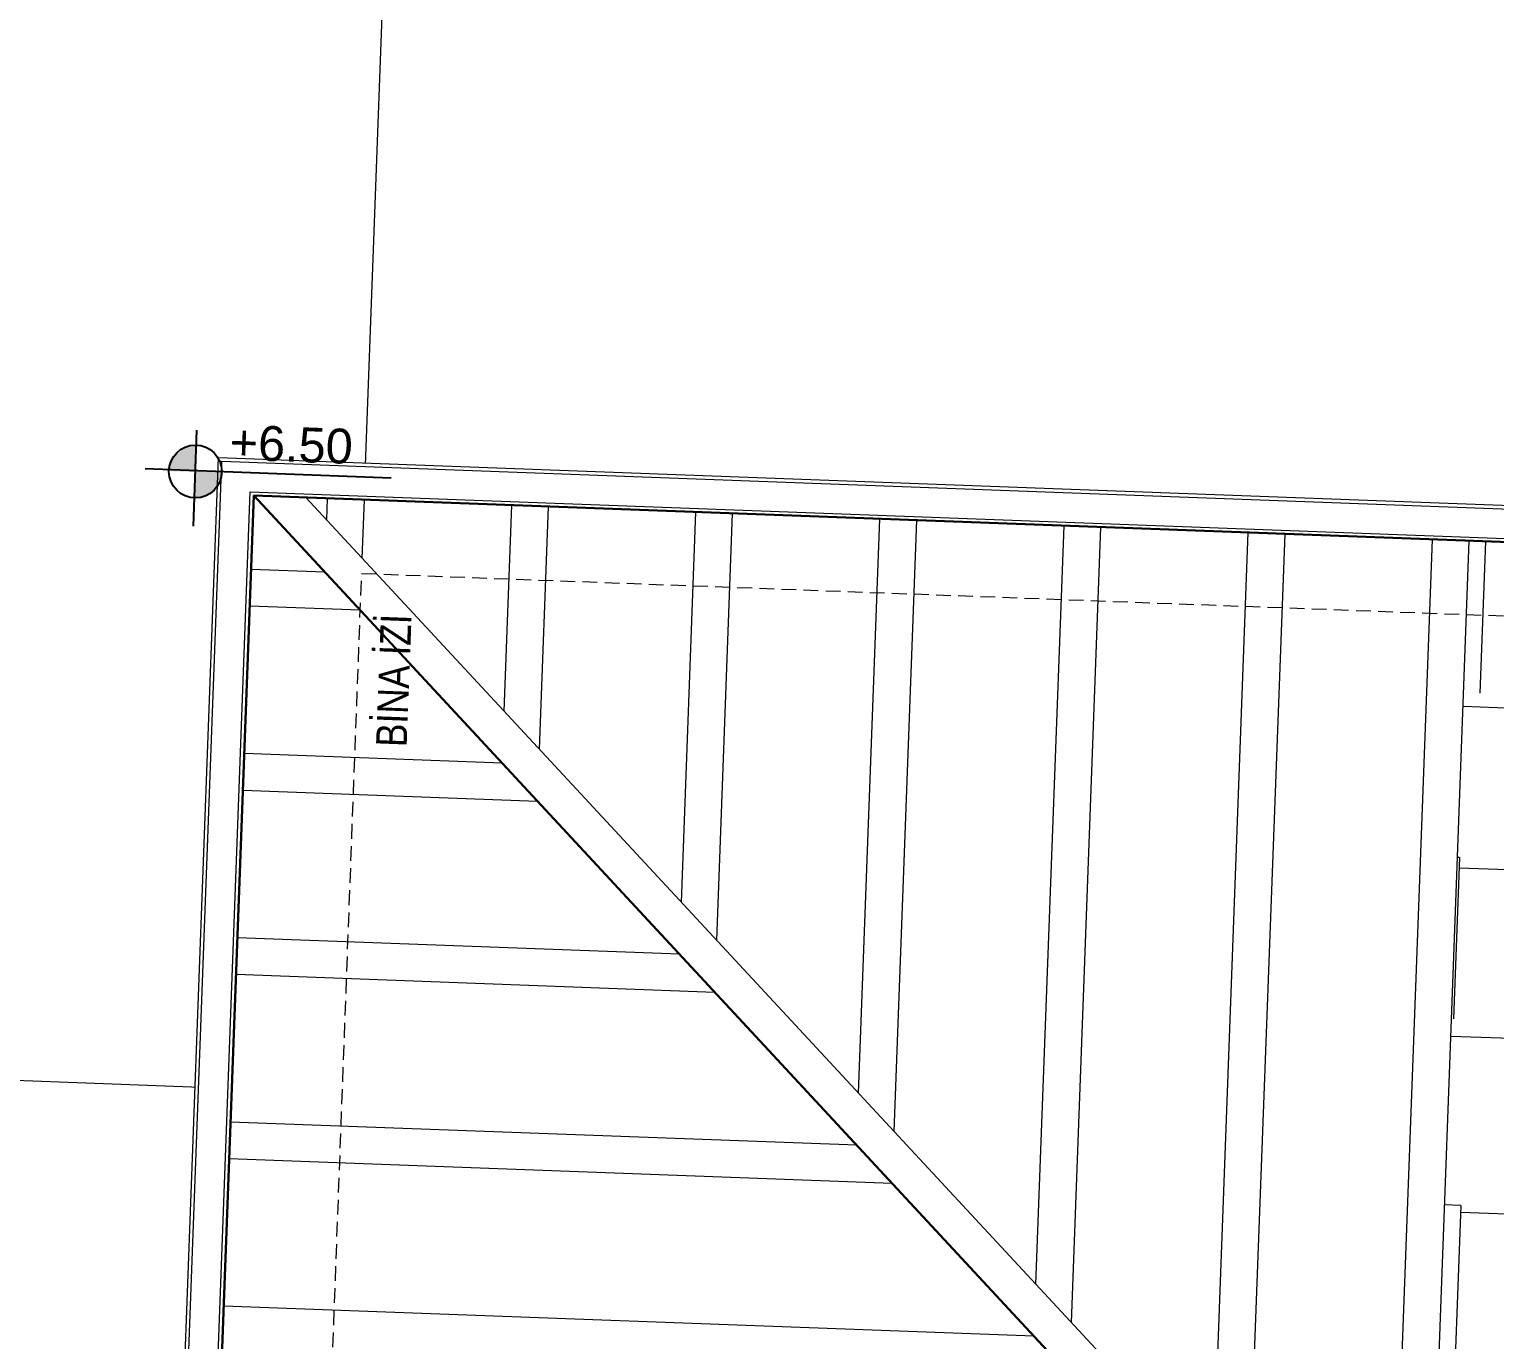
# Model space of a CAD drawing. Header units: centimetres. Extents: x 63871 to 181827, y -95930 to 42199.
# Drawn here: x 175286.5 to 175684.1, y 33670.8 to 34026.3 of the extents above; entities that cross this region are included whole.
import ezdxf

# ---------------------------------------------------------------- set-up
doc = ezdxf.new("R2010")
doc.units = ezdxf.units.CM
doc.linetypes.add('11-021_500-SatisOfisi_220512$0${ Diamond }', pattern=[12, 4, -2, 2, 2, -2])
for name, color, linetype, lineweight in [('A-FLOR-HRAL', 11, 'Continuous', 9), ('A-GLAZ', 151, 'Continuous', 9), ('A-WALL', 12, 'Continuous', 50), ('ARM_Pen_No__252', 8, 'Continuous', 18), ('İz DÜŞÜMÜ', 7, '11-021_500-SatisOfisi_220512$0${ Diamond }', 18), ('OLUK', 222, 'Continuous', 15), ('TARAMA', 251, 'Continuous', 5), ('Çatı', 144, 'Continuous', 30)]:
    doc.layers.add(name, color=color, linetype=linetype, lineweight=lineweight)
for name, color, linetype in [('Bitirme - Duvar', 7, 'Continuous'), ('Dıış Ölçü', 140, 'Continuous'), ('KOT', 171, 'Continuous')]:
    doc.layers.add(name, color=color, linetype=linetype)
doc.styles.add('Arial_1', font='Arial.ttf', dxfattribs={"height": 300})
doc.styles.add('MtXpl_Arial_Narrow_1', font='')
doc.styles.add('OLUŞTURULMUŞ_STİL_1', font='Arial.ttf')
doc.styles.add('RomanS', font='')
doc.styles.get('MtXpl_Arial_Narrow_1').set_extended_font_data('Arial Narrow')
doc.styles.get('RomanS').set_extended_font_data('Stylus BT')
doc.dimstyles.new('BÖYÜK', dxfattribs={"dimtxt": 70, "dimasz": 5, "dimexe": 5, "dimexo": 5, "dimgap": 2, "dimtad": 3, "dimdec": 0, "dimzin": 0, "dimdsep": 46, "dimtxsty": 'RomanS', "dimblk": 'DOT', "dimcen": 5, "dimadec": 0, "dimazin": 0, "dimtfac": 1, "dimtdec": 0, "dimtix": 1, "dimtofl": 0, "dimtmove": 1, "dimatfit": 0, "dimldrblk": 'DOT', "dimfxl": 10, "dimfxlon": 1, "dimtolj": 1, "dimtzin": 0, "dimarcsym": 0})

# ---------------------------------------------------------------- blocks, each defined once
blk = doc.blocks.new('HRD')
at = {"layer": 'ARM_Pen_No__252'}
h = blk.add_hatch(dxfattribs=at)
h.set_pattern_fill('AR-B816', color=256, scale=0.09)
h.set_pattern_definition([(0, (-39959.2, 0), (0, 18.288), []), (90, (-39959.2, 0), (-18.288, 18.288), [18.288, -18.288])])
h.paths.add_polyline_path([(154149.63, 35592.48), (154149.63, 35503.48), (154219.63, 35503.48), (154219.63, 35483.24), (154324.63, 35483.24), (154324.63, 35692.48), (154369.63, 35692.48), (154369.63, 35927.48), (154369.63, 35927.48), (154369.63, 36097.48), (154369.63, 36177.48), (154254.63, 36177.48), (153954.63, 36177.48), (153839.63, 36177.48), (153839.63, 35897.6), (153869.63, 35897.54), (153869.63, 35882.48), (154019.63, 35882.48), (154019.63, 35872.48), (154019.63, 35833.25, -0.444416), (154030.45, 35823.48, -0.444416), (154019.63, 35813.72), (154019.63, 35773.48), (153939.63, 35773.48), (153939.63, 35692.48), (154019.63, 35692.48), (154019.63, 35687.48), (154019.63, 35633.7), (154020.63, 35632.93), (154019.63, 35631.47), (154019.63, 35592.48), (154019.63, 35582.48), (153989.63, 35582.48), (153989.63, 35577.48), (153989.63, 35497.48), (153989.63, 35437.48), (153994.63, 35437.48), (154094.63, 35437.48), (154139.63, 35437.48), (154139.63, 35592.48)])
at = {"layer": 'A-FLOR-HRAL'}
for p, q in [((154389.63, 36367.48), (153819.63, 36367.48)), ((153819.63, 36367.48), (153819.63, 36197.48)), ((154385.63, 36363.48), (153823.63, 36363.48)), ((153823.63, 36363.48), (153823.63, 36197.48))]:
    blk.add_line(p, q, dxfattribs=at)
at = {"layer": 'A-GLAZ', "ltscale": 3}
for p, q in [((153954.63, 36177.48), (153954.63, 36197.48)), ((153954.63, 36197.48), (153959.63, 36197.48)), ((154254.63, 36197.48), (153954.63, 36197.48)), ((153959.63, 36197.48), (153959.63, 36177.48)), ((154099.63, 36187.48), (154099.63, 36192.48)), ((154099.63, 36192.48), (154249.63, 36192.48)), ((154104.63, 36187.48), (154104.63, 36192.48)), ((153959.63, 36187.48), (154109.63, 36187.48)), ((153959.63, 36187.48), (153964.63, 36187.48)), ((153964.63, 36187.48), (153964.63, 36182.48)), ((154249.63, 36187.48), (154099.63, 36187.48)), ((154244.63, 36189.98), (154104.63, 36189.98)), ((154104.63, 36187.48), (154104.63, 36182.48)), ((154109.63, 36187.48), (154109.63, 36182.48)), ((154109.63, 36182.48), (153959.63, 36182.48)), ((154104.63, 36184.98), (153964.63, 36184.98)), ((153959.63, 36177.48), (153954.63, 36177.48)), ((154254.63, 36177.48), (153954.63, 36177.48))]:
    blk.add_line(p, q, dxfattribs=at)
at = {"layer": 'A-WALL', "lineweight": 53}
for p, q in [((153819.63, 35782.48), (153819.63, 36197.48)), ((153819.63, 36197.48), (153954.63, 36197.48)), ((153839.63, 36177.48), (153839.63, 35882.48)), ((153954.63, 36177.48), (153839.63, 36177.48))]:
    blk.add_line(p, q, dxfattribs=at)
at = {"layer": 'A-WALL', "lineweight": 50}
blk.add_line((153954.63, 36197.48), (153954.63, 36177.48), dxfattribs=at)
at = {"layer": 'Bitirme - Duvar', "color": 161, "linetype": 'Continuous', "lineweight": 25}
blk.add_line((154104.63, 36230.18), (154104.63, 36182.68), dxfattribs=at)
at = {"layer": 'Bitirme - Duvar', "color": 251, "linetype": 'Continuous', "lineweight": 15}
for start, end in [(0, 180), (180, 0)]:
    blk.add_arc((154104.63, 36247.68), 17.5, start, end, dxfattribs=at)
at = {"layer": 'İz DÜŞÜMÜ'}
blk.add_lwpolyline([(153819.63, 36347.48), (154419.63, 36347.49), (154419.63, 35292.49), (154159.63, 35292.49), (154159.63, 35357.48), (153819.63, 35357.48), (153819.63, 36347.48)], dxfattribs=at)
at = {"layer": 'Bitirme - Duvar', "linetype": 'Continuous', "char_height": 10, "attachment_point": 7, "rotation": 90, "style": 'OLUŞTURULMUŞ_STİL_1'}
for s, insert in [('\\A1;P', (154110.22, 36240.97)), ('\\A1;300', (154100.64, 36204.31)), ('\\A1;220', (154120.64, 36204.31))]:
    blk.add_mtext(s, dxfattribs=dict(at, insert=insert))
blk = doc.blocks.new('_Dot')
at = {"color": 0, "linetype": 'ByBlock', "lineweight": -2}
blk.add_line((-0.5, 0), (-1, 0), dxfattribs=at)
at = {"color": 0, "linetype": 'ByBlock', "const_width": 0.5}
blk.add_lwpolyline([(-0.25, 0, 1), (0.25, 0, 1)], format="xyb", close=True, dxfattribs=at)
blk = doc.blocks.new('*D368')
at = {"layer": 'Defpoints', "color": 0, "transparency": 16777216}
for p in [(-3310.91, 18834.85), (-3311.25, 18825.79, 0), (-2580.81, 18798.67, 0)]:
    blk.add_point(p, dxfattribs=at)
at = {"layer": 'Dıış Ölçü', "color": 0, "lineweight": -2, "transparency": 16777216}
for p, q in [((-3311.06, 18830.79), (-3310.73, 18839.84)), ((-2585.47, 18807.91), (-3305.92, 18834.66)), ((-2580.62, 18803.66), (-2580.29, 18812.72))]:
    blk.add_line(p, q, dxfattribs=at)
at = {"layer": 'Dıış Ölçü', "color": 0, "lineweight": -2, "transparency": 16777216, "xscale": 5, "yscale": 5, "zscale": 5}
for p, rotation in [((-3310.91, 18834.85), 177.873190311756), ((-2580.47, 18807.72), 357.873190311756)]:
    blk.add_blockref('_Dot', p, dxfattribs=dict(at, rotation=rotation))
at = {"layer": 'Dıış Ölçü', "color": 0, "transparency": 16777216, "insert": (-2944.23, 18860.77), "char_height": 70, "attachment_point": 5, "rotation": 357.8732, "style": 'RomanS'}
blk.add_mtext('\\A1;731', dxfattribs=at)
blk = doc.blocks.new('*D386')
at = {"layer": 'Defpoints', "color": 0, "transparency": 16777216}
for p in [(-2548.98, 19656.06), (-2548.98, 19656.06), (-2575.25, 18948.56, 0)]:
    blk.add_point(p, dxfattribs=at)
at = {"layer": 'Dıış Ölçü', "color": 0, "lineweight": -2, "transparency": 16777216}
for p, q in [((-2548.98, 19656.06), (-2553.98, 19656.25)), ((-2575.07, 18953.56), (-2549.17, 19651.07)), ((-2575.25, 18948.56), (-2580.25, 18948.75))]:
    blk.add_line(p, q, dxfattribs=at)
at = {"layer": 'Dıış Ölçü', "color": 0, "lineweight": -2, "transparency": 16777216, "xscale": 5, "yscale": 5, "zscale": 5}
for p, rotation in [((-2548.98, 19656.06), 87.87361724274116), ((-2575.25, 18948.56), 267.8736172427411)]:
    blk.add_blockref('_Dot', p, dxfattribs=dict(at, rotation=rotation))
at = {"layer": 'Dıış Ölçü', "color": 0, "transparency": 16777216, "insert": (-2601.86, 19303.79), "char_height": 70, "attachment_point": 5, "rotation": 87.8736, "style": 'RomanS'}
blk.add_mtext('\\A1;708', dxfattribs=at)
blk = doc.blocks.new('çatı planı')
at = {"layer": 'KOT'}
h = blk.add_hatch(color=256, dxfattribs=at)
h.dxf.hatch_style = 1
h.paths.add_polyline_path([(-686.09, 2.7, 0.402561), (-693.25, -4.18), (-686.09, -4.18)])
blk.add_line((-686.09, -18.85), (-686.09, 7.21), dxfattribs=at)
blk.add_wipeout([(-680, -1060), (-680, 0), (0, 0), (0, -1125), (-340, -1125), (-340, -1060)]).dxf.layer = 'OLUK'
h = blk.add_hatch(color=256, dxfattribs=at)
h.dxf.hatch_style = 1
h.paths.add_polyline_path([(-678.93, -4.05, 0.009987), (-678.93, -3.77), (-686.09, -3.77), (-686.09, -11.22, 0.414214)])
at = {"layer": 'Çatı', "lineweight": 15}
h = blk.add_hatch(dxfattribs=at)
h.set_pattern_fill('AR-RSHKE', color=251, scale=0.15, angle=180)
h.set_pattern_definition([(180, (-196861.627, -36377.483), (-97.155, -45.72), [22.86, -19.05, 26.67, -11.43, 34.29, -15.24]), (180, (-196884.487, -36379.39), (-97.155, -45.72), [19.05, -72.39, 15.24, -22.86]), (180, (-196930.207, -36374.626), (-97.155, -45.72), [11.43, -118.11]), (270, (-196861.627, -36377.483), (32.385, -45.72), [43.815, -139.065]), (270, (-196884.487, -36377.483), (32.385, -45.72), [42.8625, -140.0175]), (270, (-196903.537, -36377.483), (32.385, -45.72), [40.005, -142.875]), (270, (-196930.207, -36374.626), (32.385, -45.72), [43.815, -139.065]), (270, (-196941.637, -36374.626), (32.385, -45.72), [43.815, -139.065]), (270, (-196975.927, -36377.483), (32.385, -45.72), [41.91, -140.97])])
h.paths.add_polyline_path([(-340, -340), (-10, -10), (-340, -10)])
h.paths.add_polyline_path([(-320.95, -148.91), (-320.95, -56.76), (-259.16, -56.76), (-259.16, -148.91)], flags=16)
h.paths.add_polyline_path([(-265.43, -141.73), (-265.43, -64.41), (-289.17, -64.41), (-289.17, -141.73)], flags=8)
h.paths.add_polyline_path([(-291.86, -174.71), (-250.78, -174.74), (-250.77, -159.5), (-291.84, -159.47)], flags=24)
at = {"layer": 'İz DÜŞÜMÜ'}
blk.add_lwpolyline([(-300, -1020), (-300, -960), (-40, -960), (-40, -1085), (-300, -1085), (-300, -1020), (-640, -1020), (-640, -30), (-300, -30), (-300, -180), (-40, -180), (-40, -1095)], dxfattribs=at)
at = {"layer": 'KOT'}
blk.add_line((-699.74, -3.77), (-632.92, -3.77), dxfattribs=at)
blk.add_circle((-686.09, -4.05), 7.17, dxfattribs=at)
at = {"layer": 'OLUK'}
for points in [[(-340, -1125), (-340, -1060), (-680, -1060), (-680, 0), (0, 0), (0, -1125)], [(-339, -1124), (-339, -1059), (-679, -1059), (-679, -1), (-1, -1), (-1, -1124)], [(-331, -1116), (-331, -1051), (-671, -1051), (-671, -9), (-9, -9), (-9, -1116)]]:
    blk.add_lwpolyline(points, close=True, dxfattribs=at)
at = {"layer": 'TARAMA'}
for p, q in [((-340, -340), (-670, -10)), ((-655.86, -10), (-340, -325.86)), ((-650, -15.86), (-650, -10)), ((-640, -25.86), (-640, -10)), ((-600, -65.86), (-600, -10)), ((-590, -75.86), (-590, -10)), ((-550, -115.86), (-550, -10)), ((-540, -125.86), (-540, -10)), ((-500, -165.86), (-500, -10)), ((-490, -175.86), (-490, -10)), ((-450, -215.86), (-450, -10)), ((-440, -225.86), (-440, -10)), ((-400, -265.86), (-400, -10)), ((-390, -275.86), (-390, -10)), ((-350, -315.86), (-350, -10)), ((-340, -340), (-340, -10)), ((-650, -30), (-670, -30)), ((-640, -40), (-670, -40)), ((-600, -80), (-670, -80)), ((-590, -90), (-670, -90)), ((-550, -130), (-670, -130)), ((-540, -140), (-670, -140)), ((-500, -180), (-670, -180)), ((-490, -190), (-670, -190)), ((-450, -230), (-670, -230))]:
    blk.add_line(p, q, dxfattribs=at)
at = {"layer": 'Çatı'}
blk.add_line((-670, -10), (-340, -340), dxfattribs=at)
blk.add_lwpolyline([(-330, -1115), (-330, -1050), (-670, -1050), (-670, -10), (-10, -10), (-10, -1115)], close=True, dxfattribs=at)
at = {"style": 'MtXpl_Arial_Narrow_1'}
blk.add_text('BİNA İZİ', height=8.316, rotation=89.957, dxfattribs=at).set_placement((-626.05, -76.69))
at = {"layer": 'KOT', "insert": (-660.37, 9.03), "char_height": 9.45, "width": 57.6964, "attachment_point": 2, "line_spacing_factor": 0.941778, "style": 'Arial_1'}
blk.add_mtext('+6.50', dxfattribs=at)
blk = doc.blocks.new('VAZİYET PLANI')
at = {"rotation": 357.8731892381679}
blk.add_blockref('HRD', (-157637.82, -11665.43, 0), dxfattribs=at)
at = {"layer": 'Dıış Ölçü'}
for p1, p2, distance, picture, middle in [((-2575.25, 18948.56, 0), (-2548.98, 19656.06), 0, '*D386', (-2601.86, 19303.79)), ((-2580.81, 18798.67, 0), (-3311.25, 18825.79, 0), -9.06, '*D368', (-2944.23, 18860.77))]:
    dim = blk.add_aligned_dim(p1=p1, p2=p2, distance=distance, dimstyle='BÖYÜK', dxfattribs=at)
    dim.commit()
    dim.dimension.update_dxf_attribs({"geometry": picture, "text_midpoint": middle})
at = {"layer": 'OLUK', "rotation": 357.8731895439683}
blk.add_blockref('çatı planı', (-1934.57, 18954.79, 0), dxfattribs=at)

msp = doc.modelspace()

# ---------------------------------------------------------------- block references
at = {"layer": 'OLUK'}
msp.add_blockref('VAZİYET PLANI', (177951.86, 14930.11), dxfattribs=at)

doc.saveas('drawing.dxf')
